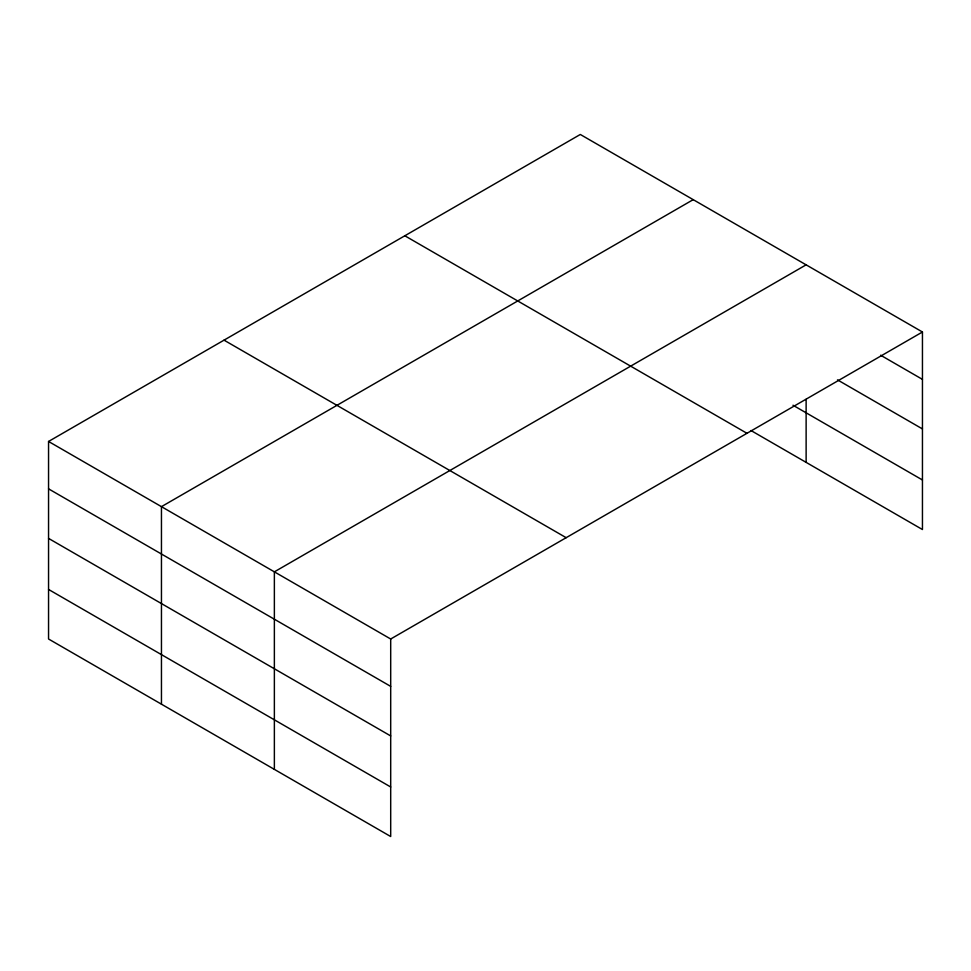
<?xml version="1.0" encoding="UTF-8"?>
<svg xmlns="http://www.w3.org/2000/svg" width="971" height="971" viewBox="0 0 971 971"><rect width="100%" height="100%" fill="white"/><g stroke="black" fill="none" stroke-linecap="round" stroke-linejoin="round"><path stroke-width="1.46" d="M48.55 441.465L390.694 639.003L390.694 836.529L48.55 639.003L48.55 441.465L580.306 134.471L922.45 331.997L922.45 529.535L750.984 430.529M693.209 199.65L161.453 506.656L161.453 704.181M806.124 264.84L274.368 571.846L274.368 769.372M390.694 639.003L922.45 331.997M880.624 355.216L922.45 379.37M837.488 379.867L922.45 428.927M792.991 405.235L922.45 479.977M404.822 235.771L746.966 433.309M224.034 340.153L566.178 537.691M48.55 488.838L390.694 686.376M48.55 538.395L390.694 735.933M48.55 589.446L390.694 786.983M806.124 399.299L806.124 462.366"/></g></svg>
